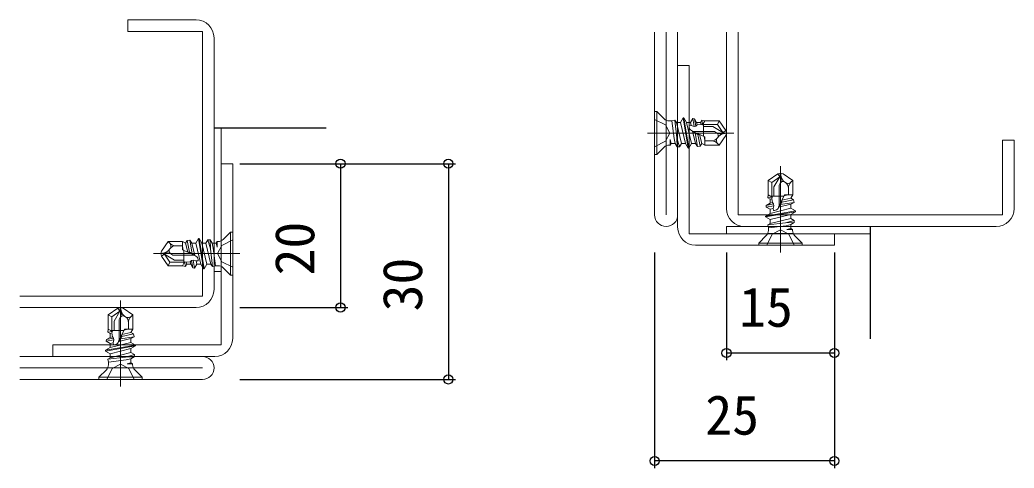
# Model space of a CAD drawing. Units: millimetres, scale not verified. Extents: x -437 to 438, y -281 to 279.
# Drawn here: x 22.5 to 160.8, y 65.2 to 127.5 of the extents above; entities that cross this region are included whole.
import ezdxf
from ezdxf.enums import TextEntityAlignment as Align

# ---------------------------------------------------------------- set-up
doc = ezdxf.new("R2010")
doc.units = ezdxf.units.MM
doc.header["$LTSCALE"] = 2
for name, color, linetype, lineweight in [('0-2_YKK_11', 211, 'Continuous', 18), ('0-3_YKK_11E', 4, 'Continuous', 18), ('0-5_YKK_13', 4, 'Continuous', 18)]:
    doc.layers.add(name, color=color, linetype=linetype, lineweight=lineweight)
doc.layers.add('0-7_YKK_D', color=6, linetype='Continuous')
doc.layers.add('0-9_YSS_K', color=3, linetype='Continuous')
doc.styles.add('ＭＳ ゴシック', font='')
doc.styles.get('ＭＳ ゴシック').set_extended_font_data('MS Gothic')

msp = doc.modelspace()

# ---------------------------------------------------------------- linework, layer by layer
at = {"layer": '0-2_YKK_11'}
for p, q in [((110.757, 100.41), (110.757, 125.81)), ((112.357, 100.41), (112.357, 125.81)), ((113.957, 125.81), (113.957, 100.41)), ((22.468, 80.74), (47.868, 80.74)), ((22.468, 79.14), (47.868, 79.14)), ((47.868, 77.54), (22.468, 77.54))]:
    msp.add_line(p, q, dxfattribs=at)
for points in [[(115.557, 97.81), (115.557, 121.21), (113.957, 121.21), (113.957, 98.71)], [(52.068, 83.24), (52.068, 107.54), (50.468, 107.54), (50.468, 82.34), (27.068, 82.34), (27.068, 80.74), (49.568, 80.74)], [(116.457, 96.21), (135.757, 96.21), (135.757, 97.81), (115.557, 97.81)]]:
    msp.add_lwpolyline(points, dxfattribs=at)
for centre, radius, start, end in [((112.357, 100.41), 1.6, 180, 0), ((116.457, 98.71), 2.5, 180.00001, 269.99999), ((49.568, 83.24), 2.5, 270.00001, 359.99999), ((47.868, 79.14), 1.6, 270, 90)]:
    msp.add_arc(centre, radius, start, end, dxfattribs=at)
at = {"layer": '0-3_YKK_11E'}
for p, q in [((49.468, 90.04), (49.468, 125.04)), ((120.757, 125.81), (120.757, 101.31)), ((123.257, 98.81), (158.257, 98.81)), ((22.468, 87.54), (46.968, 87.54))]:
    msp.add_line(p, q, dxfattribs=at)
for points in [[(46.968, 127.54), (37.468, 127.54), (37.468, 125.94), (47.868, 125.94), (47.868, 89.14), (22.468, 89.14)], [(160.757, 101.31), (160.757, 110.81), (159.157, 110.81), (159.157, 100.41), (122.357, 100.41), (122.357, 125.81)]]:
    msp.add_lwpolyline(points, dxfattribs=at)
for centre, start, end in [((46.968, 125.04), 0, 90), ((123.257, 101.31), 180, 270), ((158.257, 101.31), 270, 0), ((46.968, 90.04), 270, 0)]:
    msp.add_arc(centre, 2.5, start, end, dxfattribs=at)
at = {"layer": '0-5_YKK_13'}
for p, q in [((110.757, 108.81), (110.757, 114.81)), ((111.057, 114.81), (110.757, 114.81)), ((111.057, 108.81), (111.057, 114.81)), ((112.084, 113.783), (111.057, 114.81)), ((110.757, 113.71), (112.271, 112.955)), ((112.377, 113.49), (112.377, 110.13)), ((112.791, 113.49), (113.158, 113.49)), ((113.588, 113.585), (113.158, 113.49)), ((113.466, 111.035), (113.158, 113.49)), ((113.588, 113.585), (113.776, 113.26)), ((113.849, 111.128), (113.588, 113.585)), ((114.71, 113.91), (114.335, 113.26)), ((114.71, 113.91), (115.415, 109.71)), ((114.81, 113.91), (114.71, 113.91)), ((115.515, 109.71), (114.81, 113.91)), ((114.81, 113.91), (115.186, 113.26)), ((116.067, 113.817), (115.745, 113.26)), ((116.298, 113.775), (116.067, 113.817)), ((116.067, 113.817), (116.246, 112.725)), ((116.298, 113.775), (116.596, 113.26)), ((116.507, 112.773), (116.298, 113.775)), ((117.343, 113.585), (117.155, 113.26)), ((117.343, 113.585), (117.437, 112.946)), ((117.757, 113.51), (119.739, 113.51)), ((119.479, 113.01), (119.739, 113.51)), ((120.677, 112.171), (119.739, 113.51)), ((112.271, 112.955), (112.88, 111.81)), ((114.481, 110.36), (113.776, 113.26)), ((114.335, 113.26), (113.776, 113.26)), ((115.04, 110.36), (114.335, 113.26)), ((115.891, 110.36), (115.186, 113.26)), ((115.745, 113.26), (115.186, 113.26)), ((115.849, 112.833), (115.745, 113.26)), ((116.45, 110.36), (116.037, 112.059)), ((117.155, 113.26), (116.596, 113.26)), ((116.675, 112.933), (116.596, 113.26)), ((117.219, 112.999), (117.155, 113.26)), ((117.557, 111.362), (117.557, 113.157)), ((119.479, 113.01), (117.557, 113.01)), ((118.852, 112.71), (117.557, 112.71)), ((120.257, 111.899), (118.852, 112.71)), ((120.257, 111.899), (119.479, 113.01)), ((120.677, 112.171), (120.257, 111.899)), ((120.757, 111.81), (120.677, 112.171)), ((109.757, 111.81), (121.757, 111.81)), ((113.071, 110.36), (112.938, 110.906)), ((112.938, 110.13), (112.938, 110.906)), ((113.63, 110.36), (113.466, 111.035)), ((119.093, 112.01), (116.307, 112.01)), ((116.392, 111.829), (116.705, 109.919)), ((117.086, 109.988), (116.748, 111.611)), ((117.301, 110.36), (116.995, 111.62)), ((117.757, 110.785), (117.624, 111.331)), ((117.723, 111.016), (117.757, 110.785)), ((117.757, 110.11), (117.757, 111.27)), ((118.696, 110.71), (117.757, 110.71)), ((119.381, 111.844), (119.093, 112.01)), ((119.462, 111.109), (119.524, 111.198)), ((119.739, 110.11), (120.677, 111.449)), ((120.257, 111.899), (120.757, 111.81)), ((120.284, 111.705), (120.757, 111.81)), ((120.677, 111.449), (120.757, 111.81)), ((112.084, 109.837), (111.057, 108.81)), ((112.791, 110.13), (112.938, 110.13)), ((112.938, 110.13), (113.071, 110.36)), ((113.071, 110.36), (113.63, 110.36)), ((113.895, 109.902), (113.63, 110.36)), ((113.895, 109.902), (114.204, 109.881)), ((114.204, 109.881), (114.481, 110.36)), ((114.481, 110.36), (115.04, 110.36)), ((115.415, 109.71), (115.04, 110.36)), ((115.415, 109.71), (115.515, 109.71)), ((115.515, 109.71), (115.891, 110.36)), ((115.891, 110.36), (116.45, 110.36)), ((116.705, 109.919), (116.45, 110.36)), ((116.705, 109.919), (117.086, 109.988)), ((117.086, 109.988), (117.301, 110.36)), ((117.301, 110.36), (117.757, 110.11)), ((117.757, 110.11), (119.739, 110.11)), ((119.514, 110.353), (119.739, 110.11)), ((110.757, 108.81), (111.057, 108.81)), ((128.257, 95.21), (128.257, 107.21)), ((127.896, 106.13), (126.557, 105.192)), ((127.057, 104.932), (126.557, 105.192)), ((126.557, 103.21), (126.557, 105.192)), ((128.168, 105.71), (127.057, 104.932)), ((128.168, 105.71), (127.357, 104.305)), ((128.257, 106.21), (127.896, 106.13)), ((127.896, 106.13), (128.168, 105.71)), ((128.168, 105.71), (128.257, 106.21)), ((128.362, 105.737), (128.257, 106.21)), ((128.618, 106.13), (128.257, 106.21)), ((129.957, 105.192), (128.618, 106.13)), ((129.714, 104.967), (129.957, 105.192)), ((129.957, 103.21), (129.957, 105.192)), ((127.057, 104.932), (127.057, 103.01)), ((127.357, 104.305), (127.357, 103.01)), ((128.223, 104.834), (128.057, 104.547)), ((128.057, 104.547), (128.057, 101.76)), ((128.958, 104.915), (128.869, 104.977)), ((129.357, 104.149), (129.357, 103.21)), ((126.482, 102.796), (127.121, 102.891)), ((126.482, 102.796), (126.807, 102.608)), ((127.068, 102.672), (126.807, 102.608)), ((126.807, 102.608), (126.807, 102.049)), ((128.705, 103.01), (126.91, 103.01)), ((129.707, 102.754), (128.447, 102.448)), ((130.079, 102.539), (128.456, 102.202)), ((129.282, 103.21), (128.736, 103.077)), ((129.957, 103.21), (128.797, 103.21)), ((129.051, 103.176), (129.282, 103.21)), ((129.707, 102.754), (129.957, 103.21)), ((130.079, 102.539), (129.707, 102.754)), ((130.148, 102.158), (130.079, 102.539)), ((130.357, 100.969), (126.157, 100.264)), ((126.292, 101.752), (126.25, 101.52)), ((126.25, 101.52), (127.342, 101.699)), ((126.25, 101.52), (126.807, 101.198)), ((126.292, 101.752), (126.807, 102.049)), ((127.294, 101.96), (126.292, 101.752)), ((127.134, 102.129), (126.807, 102.049)), ((129.707, 101.344), (126.807, 100.639)), ((127.234, 101.302), (126.807, 101.198)), ((126.807, 101.198), (126.807, 100.639)), ((129.707, 101.903), (128.008, 101.491)), ((128.238, 101.846), (130.148, 102.158)), ((130.148, 102.158), (129.707, 101.903)), ((129.707, 101.344), (129.707, 101.903)), ((130.357, 100.969), (129.707, 101.344)), ((130.357, 100.869), (130.357, 100.969)), ((126.157, 100.164), (130.357, 100.869)), ((126.157, 100.264), (126.807, 100.639)), ((126.157, 100.264), (126.157, 100.164)), ((126.157, 100.164), (126.807, 99.788)), ((129.707, 100.493), (126.807, 99.788)), ((129.707, 99.934), (126.807, 99.229)), ((126.807, 99.788), (126.807, 99.229)), ((130.357, 100.869), (129.707, 100.493)), ((129.707, 99.934), (129.707, 100.493)), ((130.186, 99.657), (129.707, 99.934)), ((130.165, 99.348), (130.186, 99.657)), ((128.939, 99.302), (126.482, 99.041)), ((126.482, 99.041), (126.807, 99.229)), ((126.482, 99.041), (126.577, 98.611)), ((129.032, 98.919), (126.577, 98.611)), ((126.577, 98.244), (126.577, 98.611)), ((127.112, 97.724), (128.257, 98.333)), ((129.707, 99.083), (129.032, 98.919)), ((129.707, 98.524), (129.161, 98.391)), ((129.937, 98.391), (129.161, 98.391)), ((130.165, 99.348), (129.707, 99.083)), ((129.707, 98.524), (129.707, 99.083)), ((129.937, 98.391), (129.707, 98.524)), ((129.937, 98.244), (129.937, 98.391)), ((45.739, 96.862), (45.524, 96.49)), ((46.12, 96.931), (45.739, 96.862)), ((45.739, 96.862), (46.076, 95.239)), ((46.12, 96.931), (46.375, 96.49)), ((46.432, 95.021), (46.12, 96.931)), ((47.309, 97.14), (46.934, 96.49)), ((47.309, 97.14), (48.014, 92.94)), ((47.409, 97.14), (47.309, 97.14)), ((48.114, 92.94), (47.409, 97.14)), ((47.409, 97.14), (47.785, 96.49)), ((48.621, 96.969), (48.344, 96.49)), ((48.93, 96.949), (48.621, 96.969)), ((48.93, 96.949), (49.195, 96.49)), ((50.741, 97.013), (51.768, 98.04)), ((51.768, 98.04), (51.768, 92.04)), ((52.068, 98.04), (51.768, 98.04)), ((52.068, 98.04), (52.068, 92.04)), ((126.284, 97.537), (125.257, 96.51)), ((126.357, 96.21), (127.112, 97.724)), ((126.577, 97.83), (129.937, 97.83)), ((130.23, 97.537), (131.257, 96.51)), ((43.086, 96.74), (42.148, 95.401)), ((43.311, 96.497), (43.086, 96.74)), ((45.068, 96.74), (43.086, 96.74)), ((43.363, 95.741), (43.301, 95.652)), ((44.129, 96.14), (45.068, 96.14)), ((45.068, 96.74), (45.068, 95.58)), ((45.524, 96.49), (45.068, 96.74)), ((45.102, 95.834), (45.068, 96.065)), ((45.068, 96.065), (45.201, 95.519)), ((45.268, 95.488), (45.268, 93.693)), ((45.524, 96.49), (45.83, 95.23)), ((46.934, 96.49), (46.375, 96.49)), ((46.375, 96.49), (46.787, 94.791)), ((46.934, 96.49), (47.639, 93.59)), ((47.785, 96.49), (48.49, 93.59)), ((48.344, 96.49), (47.785, 96.49)), ((48.344, 96.49), (49.049, 93.59)), ((48.976, 95.722), (49.237, 93.265)), ((49.195, 96.49), (49.359, 95.815)), ((49.754, 96.49), (49.195, 96.49)), ((49.359, 95.815), (49.667, 93.36)), ((49.887, 96.72), (49.754, 96.49)), ((49.754, 96.49), (49.887, 95.944)), ((50.034, 96.72), (49.887, 96.72)), ((49.887, 96.72), (49.887, 95.944)), ((50.448, 93.36), (50.448, 96.72)), ((131.257, 96.51), (125.257, 96.51)), ((125.257, 96.51), (125.257, 96.21)), ((131.257, 96.21), (125.257, 96.21)), ((131.257, 96.21), (131.257, 96.51)), ((53.068, 95.04), (41.068, 95.04)), ((42.148, 95.401), (42.068, 95.04)), ((42.541, 95.145), (42.068, 95.04)), ((42.568, 94.951), (42.068, 95.04)), ((42.068, 95.04), (42.148, 94.679)), ((42.148, 94.679), (42.568, 94.951)), ((42.148, 94.679), (43.086, 93.34)), ((42.568, 94.951), (43.346, 93.84)), ((42.568, 94.951), (43.973, 94.14)), ((43.444, 95.006), (43.731, 94.84)), ((43.731, 94.84), (46.518, 94.84)), ((43.973, 94.14), (45.268, 94.14)), ((46.318, 94.077), (46.526, 93.075)), ((46.758, 93.033), (46.579, 94.125)), ((50.554, 93.895), (49.945, 95.04)), ((43.346, 93.84), (43.086, 93.34)), ((45.068, 93.34), (43.086, 93.34)), ((43.346, 93.84), (45.268, 93.84)), ((45.482, 93.265), (45.387, 93.904)), ((45.482, 93.265), (45.67, 93.59)), ((45.606, 93.851), (45.67, 93.59)), ((45.67, 93.59), (46.229, 93.59)), ((46.15, 93.917), (46.229, 93.59)), ((46.526, 93.075), (46.229, 93.59)), ((46.526, 93.075), (46.758, 93.033)), ((46.758, 93.033), (47.08, 93.59)), ((46.976, 94.017), (47.08, 93.59)), ((47.08, 93.59), (47.639, 93.59)), ((48.014, 92.94), (47.639, 93.59)), ((48.014, 92.94), (48.114, 92.94)), ((48.114, 92.94), (48.49, 93.59)), ((48.49, 93.59), (49.049, 93.59)), ((49.237, 93.265), (49.049, 93.59)), ((49.237, 93.265), (49.667, 93.36)), ((50.034, 93.36), (49.667, 93.36)), ((52.068, 93.14), (50.554, 93.895)), ((50.741, 93.067), (51.768, 92.04)), ((51.768, 92.04), (52.068, 92.04)), ((36.468, 76.54), (36.468, 88.54)), ((36.107, 87.46), (34.768, 86.522)), ((36.468, 87.54), (36.107, 87.46)), ((36.107, 87.46), (36.379, 87.04)), ((36.379, 87.04), (36.468, 87.54)), ((36.573, 87.067), (36.468, 87.54)), ((36.829, 87.46), (36.468, 87.54)), ((38.168, 86.522), (36.829, 87.46)), ((35.268, 86.262), (34.768, 86.522)), ((34.768, 84.54), (34.768, 86.522)), ((36.379, 87.04), (35.268, 86.262)), ((35.268, 86.262), (35.268, 84.34)), ((36.379, 87.04), (35.568, 85.635)), ((36.434, 86.164), (36.268, 85.876)), ((36.268, 85.876), (36.268, 83.09)), ((37.169, 86.245), (37.08, 86.307)), ((37.925, 86.297), (38.168, 86.522)), ((38.168, 84.54), (38.168, 86.522)), ((35.568, 85.635), (35.568, 84.34)), ((37.493, 84.54), (36.947, 84.407)), ((38.168, 84.54), (37.008, 84.54)), ((37.262, 84.506), (37.493, 84.54)), ((37.568, 85.479), (37.568, 84.54)), ((37.918, 84.084), (38.168, 84.54)), ((34.503, 83.081), (34.461, 82.85)), ((34.461, 82.85), (35.553, 83.029)), ((34.503, 83.081), (35.018, 83.379)), ((35.505, 83.29), (34.503, 83.081)), ((34.693, 84.126), (35.332, 84.221)), ((34.693, 84.126), (35.018, 83.938)), ((35.279, 84.002), (35.018, 83.938)), ((35.018, 83.938), (35.018, 83.379)), ((35.345, 83.458), (35.018, 83.379)), ((36.916, 84.34), (35.121, 84.34)), ((37.918, 83.233), (36.219, 82.82)), ((36.449, 83.175), (38.359, 83.488)), ((37.918, 84.084), (36.658, 83.778)), ((38.29, 83.869), (36.667, 83.532)), ((38.29, 83.869), (37.918, 84.084)), ((38.359, 83.488), (37.918, 83.233)), ((37.918, 82.674), (37.918, 83.233)), ((38.359, 83.488), (38.29, 83.869)), ((38.568, 82.299), (34.368, 81.594)), ((34.368, 81.494), (38.568, 82.199)), ((34.368, 81.594), (35.018, 81.969)), ((34.368, 81.594), (34.368, 81.494)), ((34.461, 82.85), (35.018, 82.528)), ((37.918, 82.674), (35.018, 81.969)), ((35.445, 82.632), (35.018, 82.528)), ((35.018, 82.528), (35.018, 81.969)), ((37.918, 81.823), (35.018, 81.118)), ((38.568, 82.299), (37.918, 82.674)), ((38.568, 82.199), (37.918, 81.823)), ((37.918, 81.264), (37.918, 81.823)), ((38.568, 82.199), (38.568, 82.299)), ((34.368, 81.494), (35.018, 81.118)), ((37.15, 80.632), (34.693, 80.371)), ((34.693, 80.371), (35.018, 80.559)), ((34.693, 80.371), (34.788, 79.941)), ((37.243, 80.249), (34.788, 79.941)), ((37.918, 81.264), (35.018, 80.559)), ((35.018, 81.118), (35.018, 80.559)), ((37.918, 80.413), (37.243, 80.249)), ((38.397, 80.987), (37.918, 81.264)), ((38.377, 80.678), (37.918, 80.413)), ((37.918, 79.854), (37.918, 80.413)), ((38.377, 80.678), (38.397, 80.987)), ((34.495, 78.867), (33.468, 77.84)), ((34.568, 77.54), (35.323, 79.054)), ((34.788, 79.574), (34.788, 79.941)), ((34.788, 79.16), (38.148, 79.16)), ((35.323, 79.054), (36.468, 79.663)), ((37.918, 79.854), (37.372, 79.721)), ((38.148, 79.721), (37.372, 79.721)), ((38.148, 79.721), (37.918, 79.854)), ((38.148, 79.574), (38.148, 79.721)), ((38.441, 78.867), (39.468, 77.84)), ((39.468, 77.84), (33.468, 77.84)), ((33.468, 77.84), (33.468, 77.54)), ((39.468, 77.54), (33.468, 77.54)), ((39.468, 77.54), (39.468, 77.84))]:
    msp.add_line(p, q, dxfattribs=at)
for points in [[(117.343, 113.585), (117.757, 113.51), (117.437, 112.946), (117.219, 112.999), (116.675, 112.933), (116.507, 112.773), (116.246, 112.725), (115.849, 112.833), (115.558, 112.797)], [(115.994, 112.078), (117.757, 111.27), (117.723, 111.016), (117.624, 111.331)], [(116.995, 111.62), (116.748, 111.611), (116.392, 111.829), (116.037, 112.059)], [(110.757, 109.91), (112.271, 110.665), (112.88, 111.81)], [(113.895, 109.902), (113.849, 111.128), (114.204, 109.881)], [(126.482, 102.796), (126.557, 103.21), (127.121, 102.891), (127.068, 102.672), (127.134, 102.129), (127.294, 101.96), (127.342, 101.699), (127.234, 101.302), (127.27, 101.011)], [(127.989, 101.448), (128.797, 103.21), (129.051, 103.176), (128.736, 103.077)], [(128.447, 102.448), (128.456, 102.202), (128.238, 101.846), (128.008, 101.491)], [(130.165, 99.348), (128.939, 99.302), (130.186, 99.657)], [(130.157, 96.21), (129.402, 97.724), (128.257, 98.333)], [(48.93, 96.949), (48.976, 95.722), (48.621, 96.969)], [(52.068, 96.94), (50.554, 96.185), (49.945, 95.04)], [(46.831, 94.772), (45.068, 95.58), (45.102, 95.834), (45.201, 95.519)], [(45.482, 93.265), (45.068, 93.34), (45.387, 93.904), (45.606, 93.851), (46.15, 93.917), (46.318, 94.077), (46.579, 94.125), (46.976, 94.017), (47.267, 94.053)], [(45.83, 95.23), (46.076, 95.239), (46.432, 95.021), (46.787, 94.791)], [(34.693, 84.126), (34.768, 84.54), (35.332, 84.221), (35.279, 84.002), (35.345, 83.458), (35.505, 83.29), (35.553, 83.029), (35.445, 82.632), (35.481, 82.341)], [(36.2, 82.777), (37.008, 84.54), (37.262, 84.506), (36.947, 84.407)], [(36.658, 83.778), (36.667, 83.532), (36.449, 83.175), (36.219, 82.82)], [(38.377, 80.678), (37.15, 80.632), (38.397, 80.987)], [(38.368, 77.54), (37.613, 79.054), (36.468, 79.663)]]:
    msp.add_lwpolyline(points, dxfattribs=at)
for points in [[(49.468, 92.54), (50.468, 92.54), (50.468, 112.54), (49.468, 112.54)], [(120.757, 98.81), (120.757, 97.81), (140.757, 97.81), (140.757, 98.81)]]:
    msp.add_lwpolyline(points, close=True, dxfattribs=at)
for centre, radius, start, end in [((112.791, 114.49), 1, 225, 270), ((116.307, 112.76), 0.75, 177.14861, 270), ((118.696, 111.645), 0.935, 270, 325), ((118.696, 109.595), 1.115, 42.84567, 90), ((119.955, 110.763), 0.603, 145, 222.84567), ((119.156, 111.455), 0.449, 325, 60), ((120.011, 112.936), 1.26, 240, 282.5), ((120.557, 110.475), 1.26, 102.5, 145), ((112.791, 109.13), 1, 90, 135), ((127.131, 105.464), 1.26, 330, 12.5), ((129.592, 106.01), 1.26, 192.5, 235), ((128.612, 104.609), 0.449, 55, 150), ((129.304, 105.409), 0.603, 235, 312.84567), ((128.422, 104.149), 0.935, 0, 55), ((130.472, 104.149), 1.115, 132.84567, 180), ((127.307, 101.76), 0.75, 267.14861, 0), ((125.577, 98.244), 1, 315, 0), ((130.937, 98.244), 1, 180, 225), ((50.034, 97.72), 1, 270, 315), ((42.268, 96.375), 1.26, 282.5, 325), ((43.669, 95.395), 0.449, 145, 240), ((44.129, 97.255), 1.115, 222.84567, 270), ((42.869, 96.087), 0.603, 325, 42.84567), ((44.129, 95.205), 0.935, 90, 145), ((42.814, 93.914), 1.26, 60, 102.5), ((46.518, 94.09), 0.75, 357.14861, 90), ((50.034, 92.36), 1, 45, 90), ((35.342, 86.794), 1.26, 330, 12.5), ((36.823, 85.939), 0.449, 55, 150), ((37.803, 87.34), 1.26, 192.5, 235), ((37.515, 86.738), 0.603, 235, 312.84567), ((36.633, 85.479), 0.935, 0, 55), ((38.683, 85.479), 1.115, 132.84567, 180), ((35.518, 83.09), 0.75, 267.14861, 0), ((33.788, 79.574), 1, 315, 0), ((39.148, 79.574), 1, 180, 225)]:
    msp.add_arc(centre, radius, start, end, dxfattribs=at)
at = {"layer": '0-7_YKK_D'}
for p, q in [((53.068, 107.54), (68.068, 107.54)), ((53.068, 107.54), (83.068, 107.54)), ((67.068, 107.54), (67.068, 87.54)), ((82.068, 107.54), (82.068, 77.54)), ((110.757, 95.21), (110.757, 65.21)), ((120.757, 95.21), (120.757, 80.21)), ((135.757, 95.21), (135.757, 80.21)), ((135.757, 95.21), (135.757, 65.21)), ((53.068, 87.54), (68.068, 87.54)), ((135.757, 81.21), (120.757, 81.21)), ((53.068, 77.54), (83.068, 77.54)), ((135.757, 66.21), (110.757, 66.21))]:
    msp.add_line(p, q, dxfattribs=at)
for centre in [(67.068, 107.54), (82.068, 107.54), (67.068, 87.54), (120.757, 81.21), (135.757, 81.21), (82.068, 77.54), (110.757, 66.21), (135.757, 66.21)]:
    msp.add_circle(centre, 0.637, dxfattribs=at)
at = {"layer": '0-9_YSS_K'}
for p, q in [((49.468, 112.54), (65.068, 112.54)), ((140.757, 98.81), (140.757, 83.21))]:
    msp.add_line(p, q, dxfattribs=at)

# ---------------------------------------------------------------- texts
at = {"layer": '0-7_YKK_D', "style": 'ＭＳ ゴシック'}
for s, p in [('20', (65.068, 92)), ('30', (80.068, 87))]:
    msp.add_text(s, height=5.499, rotation=90, dxfattribs=at).set_placement(p, align=Align.BOTTOM_LEFT)
for s, p in [('15', (122.504, 83.21)), ('25', (117.802, 68.21))]:
    msp.add_text(s, height=5.499, dxfattribs=at).set_placement(p, align=Align.BOTTOM_LEFT)

doc.saveas('drawing.dxf')
